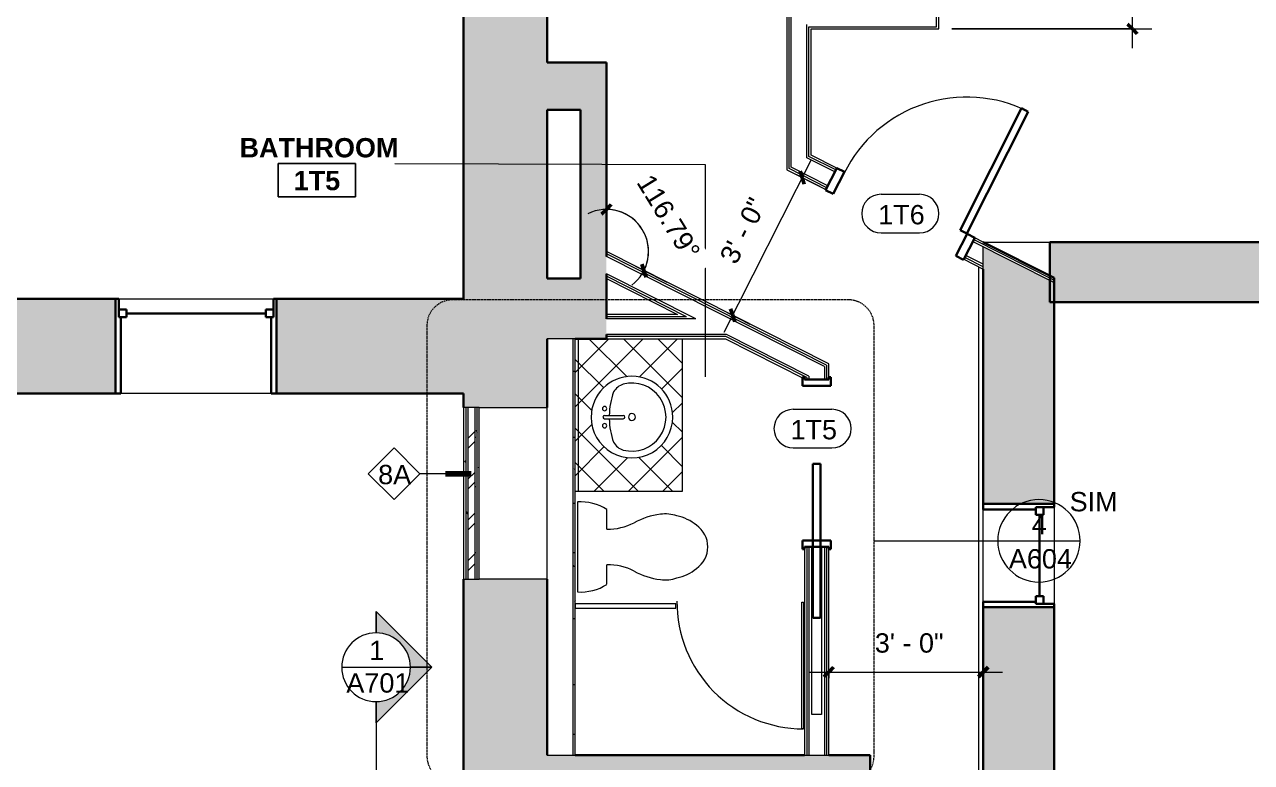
# Model space of a CAD drawing. Header units: inches. Extents: x -1287 to 1590, y -3558 to 989.
# Drawn here: x 1109 to 1394.8, y 481.1 to 652.9 of the extents above; entities that cross this region are included whole.
import ezdxf

# ---------------------------------------------------------------- set-up
doc = ezdxf.new("R2010")
doc.units = ezdxf.units.IN
doc.header["$MEASUREMENT"] = 0
doc.linetypes.add('Dash Dot 3_16_', pattern=[0.3125, 0.1875, -0.0625, 0, -0.0625])
for name, color, linetype, lineweight in [('A-ANNO-DIMS', 211, 'Continuous', 9), ('A-ANNO-DIMS-48', 211, 'Continuous', 9), ('A-ANNO-SYMB', 150, 'Continuous', 9), ('A-AREA-IDEN', 2, 'Continuous', 9), ('A-DOOR', 31, 'Continuous', 18), ('A-DOOR-FRAM', 31, 'Continuous', 30), ('A-DOOR-IDEN', 31, 'Continuous', 9), ('A-FLOR', 192, 'Continuous', 18), ('A-GLAZ', 151, 'Continuous', 18), ('A-GLAZ-CURT', 52, 'Continuous', 9), ('A-WALL', 113, 'Continuous', 18), ('A-WALL-IDEN', 211, 'Continuous', 9), ('A-WALL-PATT', 111, 'Continuous', 18), ('G-ANNO-SYMB', 111, 'Continuous', 9), ('I-WALL', 2, 'Continuous', 18), ('P-SANR-FIXT', 6, 'Continuous', 9), ('Q-CASE', 31, 'Continuous', 9)]:
    doc.layers.add(name, color=color, linetype=linetype, lineweight=lineweight)
doc.styles.add('Swis721 Lt BT', font='swissl.ttf', dxfattribs={"height": 4.5})
doc.styles.add('Swis721 Lt BT_B', font='', dxfattribs={"height": 4.5})
doc.styles.get('Swis721 Lt BT_B').set_extended_font_data('Swis721 Lt BT', bold=True)
doc.dimstyles.new('OTJ_-_3_32__Linear__1_2__Tolerance', dxfattribs={"dimscale": 12, "dimtxt": 4.748918, "dimasz": 0.1875, "dimexe": 0.375, "dimexo": 0.25, "dimgap": 0.25, "dimtad": 1, "dimdec": 1, "dimrnd": 0.5, "dimzin": 3, "dimdsep": 46, "dimlunit": 4, "dimtxsty": 'Swis721 Lt BT', "dimblk1": 'OBLIQUE', "dimblk2": 'OBLIQUE', "dimsah": 1, "dimcen": 0.09, "dimdle": 0.375, "dimazin": 0, "dimtfac": 1, "dimtdec": 4, "dimtix": 1, "dimtmove": 0, "dimatfit": 3, "dimfxl": 1, "dimtvp": 1, "dimfrac": 2, "dimtolj": 1, "dimtzin": 0, "dimarcsym": 2})
doc.dimstyles.new('OTJ_-_Angular_-_3_32_', dxfattribs={"dimscale": 12, "dimtxt": 4.748918, "dimasz": 0.1875, "dimexe": 0.375, "dimexo": 0.25, "dimgap": 0.25, "dimtad": 1, "dimdec": 1, "dimrnd": 0.5, "dimzin": 3, "dimdsep": 46, "dimlunit": 4, "dimtxsty": 'Swis721 Lt BT', "dimblk1": 'OBLIQUE', "dimblk2": 'OBLIQUE', "dimsah": 1, "dimcen": 0.09, "dimdle": 0.375, "dimazin": 0, "dimtfac": 1, "dimtdec": 4, "dimtix": 1, "dimtmove": 0, "dimatfit": 3, "dimfxl": 1, "dimtvp": 1, "dimtfill": 1, "dimfrac": 2, "dimtolj": 1, "dimtzin": 0, "dimarcsym": 2})
pattern_1 = [(0, (0, 0), (15.36, 3.84), [0.634, -10.886, 0.634, -10.886, -61.44]), (0, (0, 0), (15.36, 3.84), [-23.04, 0.634, -22.406, 0.634, -10.886, -26.88]), (0, (0, 0), (15.36, 3.84), [-57.6, 0.634, -7.046, 0.634, -18.566]), (120, (5.76, 1.92), (-11.005538, 11.38215), [0.634, -10.886, 0.634, -10.886, -61.44]), (120, (5.76, 1.92), (-11.005538, 11.38215), [-23.04, 0.634, -22.406, 0.634, -10.886, -26.88]), (120, (5.76, 1.92), (-11.005538, 11.38215), [-57.6, 0.634, -7.046, 0.634, -18.566]), (240, (7.68, 9.6), (-4.354462, -15.22215), [0.634, -10.886, 0.634, -10.886, -61.44]), (240, (7.68, 9.6), (-4.354462, -15.22215), [-23.04, 0.634, -22.406, 0.634, -10.886, -26.88]), (240, (7.68, 9.6), (-4.354462, -15.22215), [-57.6, 0.634, -7.046, 0.634, -18.566])]

# ---------------------------------------------------------------- blocks, each defined once
blk = doc.blocks.new('Double Hung - 24_ x 48_-4891590-1st Floor Construction')
at = {"layer": 'A-GLAZ', "color": 8, "lineweight": 30}
for p, q in [((-12, 8.25), (-11.25, 8.25)), ((-11.25, 4), (-11.25, 8.25)), ((-11.25, 5.75), (-11.25, 4)), ((-11.25, 5.75), (-9.5, 5.75)), ((-9.5, 5.75), (-9.5, 4)), ((9.5, 5.75), (9.5, 4)), ((11.25, 5.75), (9.5, 5.75)), ((11.25, 4), (11.25, 8.25)), ((12, 8.25), (11.25, 8.25)), ((11.25, 5.75), (11.25, 4)), ((-11.25, 4), (-9.5, 4)), ((-11.25, 4), (-10.75, 4)), ((-10.75, -8.25), (-10.75, 4)), ((-9.5, 4.875), (9.5, 4.875)), ((11.25, 4), (9.5, 4)), ((10.75, 4), (11.25, 4)), ((10.75, 4), (10.75, -8.25)), ((-10.75, -8.25), (-12, -8.25)), ((10.75, -8.25), (12, -8.25))]:
    blk.add_line(p, q, dxfattribs=at)
blk = doc.blocks.new('Double Hung - side window 4_ X 6_ 3_ H-6086068-1st Floor Construction')
at = {"layer": 'A-GLAZ', "color": 8, "lineweight": 30}
for p, q in [((-18.75, 11), (-18, 11)), ((-18, 6.75), (-18, 11)), ((18, 6.75), (18, 11)), ((18.75, 11), (18, 11)), ((-18, 8.5), (-18, 6.75)), ((-18, 8.5), (-16.25, 8.5)), ((-18, 6.75), (-16.25, 6.75)), ((-18, 6.75), (-17.5, 6.75)), ((-17.5, -11), (-17.5, 6.75)), ((-16.25, 8.5), (-16.25, 6.75)), ((-16.25, 7.625), (16.25, 7.625)), ((16.25, 8.5), (16.25, 6.75)), ((18, 8.5), (16.25, 8.5)), ((18, 6.75), (16.25, 6.75)), ((17.5, 6.75), (18, 6.75)), ((17.5, 6.75), (17.5, -11)), ((18, 8.5), (18, 6.75)), ((-17.5, -11), (-18.75, -11)), ((17.5, -11), (18.75, -11))]:
    blk.add_line(p, q, dxfattribs=at)
blk = doc.blocks.new('Vanity Counter Top w Round Sink Hole - 24_ Depth-7836340-1st Floor Construction')
at = {"layer": 'Q-CASE'}
h = blk.add_hatch(dxfattribs=at)
h.set_pattern_fill('FP_29', color=256, style=0, pattern_type=2)
h.set_pattern_definition([(315, (-596.486, 1237.237), (4.006467, 4.006467), []), (45, (-596.486, 1237.237), (-4.006467, 4.006467), [])])
h.paths.add_polyline_path([(-52.26, -4.68), (-52.26, -25), (-16.76, -25), (-16.76, 0), (-52.26, 0)], flags=0)
h.paths.add_polyline_path([(-44.51, -13.23), (-44.27, -11.12), (-43.57, -9.11), (-42.44, -7.31), (-40.94, -5.81), (-39.13, -4.68), (-37.13, -3.97), (-35.01, -3.73), (-32.9, -3.97), (-30.89, -4.68), (-29.09, -5.81), (-27.58, -7.31), (-26.45, -9.11), (-25.75, -11.12), (-25.51, -13.23), (-25.75, -15.35), (-26.45, -17.36), (-27.58, -19.16), (-29.09, -20.66), (-30.89, -21.79), (-32.9, -22.5), (-35.01, -22.73), (-37.13, -22.5), (-39.13, -21.79), (-40.94, -20.66), (-42.44, -19.16), (-43.57, -17.36), (-44.27, -15.35)], flags=0)
for p, q in [((-52.26, 0), (-52.26, -25)), ((-52.26, -0.75), (-16.76, -0.75)), ((-52.26, -25), (-16.76, -25))]:
    blk.add_line(p, q, dxfattribs=at)
blk = doc.blocks.new('ADA SINK - 19_ x 19_-7618990-1st Floor Construction')
at = {"layer": 'P-SANR-FIXT'}
for p, q in [((3.43, 9.73), (3.43, 5.36)), ((4.18, 9.73), (4.18, 5.36))]:
    blk.add_line(p, q, dxfattribs=at)
for centre, radius, start, end in [((3.81, 3.35), 9.5, 90, 270), ((3.81, 3.35), 9.5, 270, 90), ((3.81, -9.17), 17.81, 91.2067, 109.2086), ((1.81, 9.73), 0.5, 360, 180), ((1.81, 9.73), 0.5, 180, 360), ((3.81, 9.73), 0.375, 360, 180), ((3.81, -9.17), 17.81, 70.7914, 88.7933), ((5.81, 9.73), 0.5, 0, 180), ((5.81, 9.73), 0.5, 180, 360), ((0.05, 4.11), 4.12, 120.7927, 162.1904), ((7.56, 4.11), 4.12, 17.8096, 59.2073), ((3.81, 3.35), 7.93, 165.3071, 14.6929), ((3.81, 3.35), 0.812, 360, 180), ((3.81, 3.35), 0.813, 180, 360), ((3.81, 5.36), 0.375, 180, 360)]:
    blk.add_arc(centre, radius, start, end, dxfattribs=at)
blk = doc.blocks.new('P-Toilet-Floor-3D - Floor Mount-7330913-1st Floor Construction')
at = {"layer": 'P-SANR-FIXT'}
for p, q in [((10.46, -1.47), (-10.46, -1.47)), ((-8.7, -8.31), (-4.13, -8.31)), ((4.13, -8.31), (8.7, -8.31))]:
    blk.add_line(p, q, dxfattribs=at)
for centre, radius, start, end in [((0.69, -2.25), 11.19, 176.0012, 212.8527), ((-0.69, -2.25), 11.19, 327.1473, 3.9988), ((-17.85, -8.46), 13.72, 332.9997, 0.6089), ((17.85, -8.46), 13.72, 179.3911, 207.0003), ((9.41, -22.94), 17.16, 151.2397, 172.7867), ((-9.41, -22.94), 17.16, 7.2133, 28.7603), ((0.88, -21.86), 8.56, 172.7867, 198.8936), ((-0.88, -21.86), 8.56, 341.1064, 7.2133), ((2.68, -22.72), 10.08, 190.9157, 219.9319), ((-2.68, -22.72), 10.08, 320.0681, 349.0843), ((0.18, -25.42), 6.45, 215.8378, 268.4031), ((-0.18, -25.42), 6.45, 271.5969, 324.1622)]:
    blk.add_arc(centre, radius, start, end, dxfattribs=at)
blk = doc.blocks.new('Single Flush Pocket - D5 3_ X 8_-8447321-1st Floor Construction')
at = {"layer": 'A-DOOR', "lineweight": 30}
for p, q in [((0.1875, 0.875), (36, 0.875)), ((0.1875, -0.875), (0.1875, 0.875)), ((36, 0.875), (36, -0.875)), ((36, -0.875), (0.1875, -0.875))]:
    blk.add_line(p, q, dxfattribs=at)
at = {"layer": 'A-DOOR', "lineweight": 9}
blk.add_arc((36, -0.875), 35.8125, 179.5, 180, dxfattribs=at)
at = {"layer": 'A-DOOR-FRAM'}
for p, q in [((-20, 3.3125), (-20, 2.8125)), ((-20, 3.3125), (-18, 3.3125)), ((-18, 3.3125), (-18, -3.3125)), ((18.000004, 3.3125), (18.000004, -3.3125)), ((18.000004, 3.3125), (20.000004, 3.3125)), ((20.000004, 3.3125), (20.000004, 2.8125)), ((-20, 2.8125), (-19.5, 2.8125)), ((-19.5, 2.8125), (-19.5, -2.8125)), ((19.500004, 2.8125), (19.500004, -2.8125)), ((19.500004, 2.8125), (20.000004, 2.8125)), ((-20, -3.3125), (-20, -2.8125)), ((-20, -2.8125), (-19.5, -2.8125)), ((19.500004, -2.8125), (20.000004, -2.8125)), ((20.000004, -3.3125), (20.000004, -2.8125)), ((-20, -3.3125), (-18, -3.3125)), ((18.000004, -3.3125), (20.000004, -3.3125))]:
    blk.add_line(p, q, dxfattribs=at)
blk = doc.blocks.new('Single Flush - D2 2_8_ X 8_-7836343-1st Floor Construction')
at = {"layer": 'A-DOOR', "lineweight": 30}
for p, q in [((14.15625, 34.625), (14.15625, 2.8125)), ((15.90625, 34.625), (14.15625, 34.625)), ((15.90625, 2.8125), (15.90625, 34.625)), ((14.15625, 2.8125), (15.90625, 2.8125))]:
    blk.add_line(p, q, dxfattribs=at)
at = {"layer": 'A-DOOR', "lineweight": 9}
blk.add_arc((15.90625, 2.8125), 31.8125, 90, 180.5, dxfattribs=at)
at = {"layer": 'A-DOOR-FRAM'}
for p, q in [((-18, -2.9375), (-18, 2.8125)), ((-18, 2.8125), (-16, 2.8125)), ((-16, -2.9375), (-16, 2.8125)), ((16.000004, -2.9375), (16.000004, 2.8125)), ((16.000004, 2.8125), (18.000004, 2.8125)), ((18.000004, -2.9375), (18.000004, 2.8125)), ((-18, -2.9375), (-16, -2.9375)), ((16.000004, -2.9375), (18.000004, -2.9375))]:
    blk.add_line(p, q, dxfattribs=at)
blk = doc.blocks.new('System Panel - Glazed-8446991-1st Floor Construction')
at = {"layer": 'A-GLAZ-CURT', "lineweight": 18}
for p, q in [((11.73, -0.75), (-11.73, -0.75)), ((-11.73, -0.75), (-11.73, -1.75)), ((-11.73, -1.75), (11.73, -1.75)), ((11.73, -1.75), (11.73, -0.75))]:
    blk.add_line(p, q, dxfattribs=at)
blk = doc.blocks.new('CW-Single Glass Door - Type 1-8444407-1st Floor Construction')
at = {"layer": 'A-DOOR'}
for p, q in [((-14.75, 29.875), (-14.375, 29.875)), ((-14.75, 0.375), (-14.75, 29.875)), ((-14.375, 29.875), (-14.375, 0.375)), ((-14.375, 0.375), (-14.75, 0.375))]:
    blk.add_line(p, q, dxfattribs=at)
at = {"layer": 'A-DOOR', "lineweight": 9}
blk.add_arc((-14.75, 0.375), 29.5, 359.5, 90, dxfattribs=at)
blk = doc.blocks.new('Section - Section Head - Filled-1367765-1st Floor Construction')
at = {"layer": 'G-ANNO-SYMB'}
h = blk.add_hatch(color=256, dxfattribs=at)
edge = h.paths.add_edge_path(flags=0)
edge.add_line((-0.5202, 0), (-0.25, 0.2702))
edge.add_line((-0.25, 0.2702), (-0.25, 0.1667))
edge.add_arc((-0.25, 0), 0.1667, 90, 180)
edge.add_line((-0.4167, 0), (-0.5202, 0))
h = blk.add_hatch(color=256, dxfattribs=at)
edge = h.paths.add_edge_path(flags=0)
edge.add_line((0.0202, 0), (-0.0833, 0))
edge.add_arc((-0.25, 0), 0.1667, 0, 90)
edge.add_line((-0.25, 0.1667), (-0.25, 0.2702))
edge.add_line((-0.25, 0.2702), (0.0202, 0))
for p, q in [((-0.25, 0.2702), (-0.5202, 0)), ((-0.25, 0.2702), (-0.5202, 0)), ((-0.25, 0.2702), (0.0202, 0)), ((-0.25, 0.1667), (-0.25, 0.2702)), ((0.0202, 0), (-0.25, 0.2702)), ((-0.25, 0.2702), (-0.25, 0.1667)), ((-0.5202, 0), (-0.4167, 0)), ((-0.0833, 0), (0.0202, 0)), ((-0.5202, 0), (-0.4167, 0)), ((-0.4167, 0), (-0.5202, 0)), ((0.0202, 0), (-0.0833, 0)), ((-0.0833, 0), (0.0202, 0))]:
    blk.add_line(p, q, dxfattribs=at)
for start, end in [(0, 180), (360, 180), (90, 180), (0, 90), (180, 360)]:
    blk.add_arc((-0.25, 0), 0.1667, start, end, dxfattribs=at)
blk = doc.blocks.new('Room Tag - Room Name and Number-3379422-1st Floor Construction')
at = {"layer": 'A-AREA-IDEN'}
for p, q in [((-0.1881, -0.1636), (-0.1881, -0.0018)), ((-0.1881, -0.0018), (0.1869, -0.0018)), ((0.1869, -0.0018), (-0.1881, -0.0018)), ((-0.1881, -0.0018), (-0.1881, -0.1636)), ((0.1869, -0.0018), (0.1869, -0.1636)), ((0.1869, -0.1636), (0.1869, -0.0018)), ((0.1869, -0.1636), (-0.1881, -0.1636)), ((-0.1881, -0.1636), (0.1869, -0.1636))]:
    blk.add_line(p, q, dxfattribs=at)
blk = doc.blocks.new('Floor Plan - Callout Head-3511279-1st Floor Construction')
at = {"layer": 'A-ANNO-SYMB'}
blk.add_line((-0.2, 0), (0.2, 0), dxfattribs=at)
for start, end in [(360, 180), (180, 360)]:
    blk.add_arc((0, 0), 0.2, start, end, dxfattribs=at)
blk = doc.blocks.new('Door Tag - Door Tag-41184-1st Floor Construction')
at = {"layer": 'A-DOOR-IDEN'}
for p, q in [((-0.09375, 0.09375), (0.09375, 0.09375)), ((-0.09375, -0.09375), (0.09375, -0.09375))]:
    blk.add_line(p, q, dxfattribs=at)
for centre, start, end in [((-0.09375, 0), 90, 270), ((0.09375, 0), 270, 90)]:
    blk.add_arc(centre, 0.09375, start, end, dxfattribs=at)
blk = doc.blocks.new('DIMBLOCK73-1st Floor Construction')
at = {"layer": 'A-ANNO-DIMS-48'}
for p, q in [((1367.04, 647.39), (1367.04, 703.01)), ((1368.45, 698.51), (1362.54, 698.51)), ((1367.04, 698.51), (1368.45, 698.51)), ((1324.94, 651.89), (1371.54, 651.89)), ((1367.04, 651.89), (1324.94, 651.89))]:
    blk.add_line(p, q, dxfattribs=at)
at = {"layer": 'A-ANNO-DIMS-48', "lineweight": 50}
for p, q in [((1367.04, 698.51), (1365.92, 699.64)), ((1367.04, 698.51), (1368.17, 697.39)), ((1367.04, 651.89), (1365.92, 653.01)), ((1367.04, 651.89), (1368.17, 650.76))]:
    blk.add_line(p, q, dxfattribs=at)
at = {"layer": 'A-ANNO-DIMS-48', "color": 0, "insert": (1358.03, 661.22), "char_height": 4.5, "width": 33.559, "attachment_point": 1, "rotation": 90, "line_spacing_factor": 1.005062, "style": 'Swis721 Lt BT'}
blk.add_mtext('3\' - 10 1/2"', dxfattribs=at)
blk = doc.blocks.new('_Oblique')
at = {"color": 0, "linetype": 'ByBlock', "lineweight": -2}
blk.add_line((-0.5, -0.5), (0.5, 0.5), dxfattribs=at)
blk = doc.blocks.new('DIMBLOCK74-1st Floor Construction')
at = {"layer": 'A-ANNO-DIMS-48'}
for p, q in [((1296.31, 500.72), (1296.31, 506.63)), ((1332.31, 500.72), (1332.31, 506.63)), ((1291.81, 502.13), (1336.81, 502.13)), ((1296.31, 502.13), (1296.31, 500.72)), ((1332.31, 502.13), (1332.31, 500.72))]:
    blk.add_line(p, q, dxfattribs=at)
at = {"layer": 'A-ANNO-DIMS-48', "lineweight": 50}
for p, q in [((1296.31, 502.13), (1297.44, 503.25)), ((1332.31, 502.13), (1333.44, 503.25)), ((1296.31, 502.13), (1295.19, 501)), ((1332.31, 502.13), (1331.19, 501))]:
    blk.add_line(p, q, dxfattribs=at)
at = {"layer": 'A-ANNO-DIMS-48', "color": 0, "insert": (1307.04, 511.14), "char_height": 4.5, "width": 17.4579, "attachment_point": 1, "line_spacing_factor": 1.005062, "style": 'Swis721 Lt BT'}
blk.add_mtext('3\' - 0"', dxfattribs=at)
blk = doc.blocks.new('DIMBLOCK75-1st Floor Construction')
at = {"layer": 'A-ANNO-DIMS-48'}
for p, q in [((1292.15, 621.26), (1271.9, 581.16)), ((1288.86, 617.88), (1294.14, 615.22)), ((1290.12, 617.25), (1288.86, 617.88)), ((1272.67, 585.81), (1277.95, 583.15)), ((1273.93, 585.18), (1272.67, 585.81))]:
    blk.add_line(p, q, dxfattribs=at)
at = {"layer": 'A-ANNO-DIMS-48', "lineweight": 50}
for p, q in [((1290.12, 617.25), (1289.62, 618.76)), ((1290.12, 617.25), (1290.62, 615.73)), ((1273.93, 585.18), (1273.43, 586.69)), ((1273.93, 585.18), (1274.43, 583.67))]:
    blk.add_line(p, q, dxfattribs=at)
at = {"layer": 'A-ANNO-DIMS-48', "color": 0, "insert": (1270.71, 598.78), "char_height": 4.5, "width": 17.4579, "attachment_point": 1, "rotation": 63.2114, "line_spacing_factor": 1.005062, "style": 'Swis721 Lt BT'}
blk.add_mtext('3\' - 0"', dxfattribs=at)
blk = doc.blocks.new('DIMBLOCK76-1st Floor Construction')
at = {"layer": 'A-ANNO-DIMS-48'}
for p, q in [((1244.52, 609.83), (1244.52, 615.83)), ((1244.52, 609.83), (1244.52, 605.33)), ((1253.27, 595.61), (1249.25, 597.63)), ((1253.27, 595.61), (1253.27, 595.61)), ((1253.27, 595.61), (1258.63, 592.9))]:
    blk.add_line(p, q, dxfattribs=at)
at = {"layer": 'A-ANNO-DIMS-48', "lineweight": 50}
for p, q in [((1244.52, 609.83), (1243.39, 608.71)), ((1244.52, 609.83), (1245.64, 610.96)), ((1253.27, 595.61), (1252.77, 597.12)), ((1253.27, 595.61), (1253.77, 594.1))]:
    blk.add_line(p, q, dxfattribs=at)
at = {"layer": 'A-ANNO-DIMS-48'}
for start, end in [(306.9195, 116.2918), (333.2114, 90)]:
    blk.add_arc((1244.52, 600.03), 9.81, start, end, dxfattribs=at)
at = {"layer": 'A-ANNO-DIMS-48', "color": 0, "insert": (1255.23, 618.52), "char_height": 4.5, "width": 24.3325, "attachment_point": 1, "rotation": 301.6057, "line_spacing_factor": 1.005062, "style": 'Swis721 Lt BT', "bg_fill": 3, "box_fill_scale": 1.25, "bg_fill_color": 256, "bg_fill_true_color": 13158600, "bg_fill_transparency": 0}
blk.add_mtext('116.79°', dxfattribs=at)
blk = doc.blocks.new('Wall Tag - 1_4_-62626-1st Floor Construction')
at = {"layer": 'A-WALL-IDEN'}
for p, q in [((-0.125, 0), (0, 0.125)), ((0, 0.125), (0.125, 0)), ((-0.125, 0), (0, -0.125)), ((0, -0.125), (0.125, 0))]:
    blk.add_line(p, q, dxfattribs=at)

msp = doc.modelspace()

# ---------------------------------------------------------------- hatches: boundary and pattern name
at = {"layer": 'A-WALL-PATT', "lineweight": 9}
h = msp.add_hatch(color=7, dxfattribs=at)
h.paths.add_polyline_path([(1229.25, 300.1), (1229.25, 325.41), (1230.74, 325.41), (1230.74, 523.73), (1211.24, 523.73), (1211.24, 356.74), (1211.6, 356.91), (1211.6, 347), (1211.24, 347), (1211.24, 300.1), (1228.55, 300.1)], flags=0)
h.paths.add_polyline_path([(1228.55, 563.73), (1230.74, 563.73), (1230.74, 704.14), (1211.24, 704.14), (1211.24, 563.73)], flags=0)
h.paths.add_polyline_path([(1211.24, 728.14), (1230.74, 728.14), (1230.74, 800.94), (1211.24, 800.94)], flags=0)
h.paths.add_polyline_path([(1230.74, 836.94), (1230.74, 851.94), (1211.24, 851.94), (1211.24, 836.94)], flags=0)
for points in [[(1244.52, 633.04), (1244.52, 644.04), (1230.74, 644.04), (1230.74, 633.04), (1238.52, 633.04)], [(1244.52, 593.73), (1244.52, 633.04), (1238.52, 633.04), (1238.52, 593.73)], [(1237.24, 579.73), (1244.52, 579.73), (1244.52, 593.73), (1230.74, 593.73), (1230.74, 579.73), (1236.74, 579.73)], [(1305.99, 476.77), (1305.99, 482.77), (1230.74, 482.77), (1230.74, 476.77), (1255.33, 476.77)]]:
    msp.add_hatch(color=7, dxfattribs=at).paths.add_polyline_path(points, flags=0)
h = msp.add_hatch(color=7, dxfattribs=at)
h.paths.add_polyline_path([(1348.81, 300.1), (1348.81, 326.41), (1332.31, 326.41), (1332.31, 300.1)], flags=0)
h.paths.add_polyline_path([(1348.81, 350.41), (1348.81, 367.75), (1332.31, 367.75), (1332.31, 350.41)], flags=0)
h.paths.add_polyline_path([(1348.81, 391.75), (1348.81, 434.75), (1332.31, 434.75), (1332.31, 391.75)], flags=0)
h.paths.add_polyline_path([(1348.81, 468.75), (1348.81, 517.25), (1332.31, 517.25), (1332.31, 468.75)], flags=0)
h.paths.add_polyline_path([(1348.81, 541.25), (1348.81, 592.79), (1332.31, 601.12), (1332.31, 541.25)], flags=0)
h = msp.add_hatch(color=7, dxfattribs=at)
h.paths.add_polyline_path([(1415.99, 588.25), (1417.87, 588.25), (1417.87, 602.25), (1347.81, 602.25), (1347.81, 588.25)], flags=0)
h.paths.add_polyline_path([(1441.87, 588.25), (1481.87, 588.25), (1481.87, 602.25), (1441.87, 602.25)], flags=0)
h = msp.add_hatch(color=7, dxfattribs=at)
h.paths.add_polyline_path([(1211.24, 567.01), (1211.24, 589.01), (1167.7, 589.01), (1167.7, 567.01), (1201.78, 567.01)], flags=0)
h.paths.add_polyline_path([(874.54, 567.01), (940.09, 567.01), (940.09, 589.01), (874.54, 589.01), (874.54, 571.05)], flags=0)
h.paths.add_polyline_path([(837.04, 567.01), (837.04, 589.01), (783.49, 589.01), (783.49, 567.01), (826.91, 567.01)], flags=0)
h.paths.add_polyline_path([(977.59, 567.01), (1031.14, 567.01), (1031.14, 589.01), (977.59, 589.01), (977.59, 571.05)], flags=0)
h.paths.add_polyline_path([(745.99, 567.01), (745.99, 589.01), (682.43, 589.01), (682.43, 567.01), (720.31, 567.01)], flags=0)
h.paths.add_polyline_path([(1130.2, 567.01), (1130.2, 589.01), (1068.64, 589.01), (1068.64, 567.01), (1121.45, 567.01)], flags=0)
h.paths.add_polyline_path([(639.48, 567.01), (644.93, 567.01), (644.93, 589.01), (576.53, 589.01), (576.53, 567.01), (636.4, 567.01)], flags=0)
h.paths.add_polyline_path([(539.03, 567.01), (539.03, 589.01), (480.78, 589.01), (480.78, 567.01), (505.6, 567.01)], flags=0)
h = msp.add_hatch(dxfattribs=at)
h.set_pattern_fill('FP_3', color=256, style=0, pattern_type=2)
h.set_pattern_definition(pattern_1)
h.paths.add_polyline_path([(1236.74, 482.77), (1237.24, 482.77), (1237.24, 579.73), (1236.74, 579.73), (1236.74, 497.25)], flags=0)
h = msp.add_hatch(dxfattribs=at)
h.set_pattern_fill('FP_3', color=256, style=0, pattern_type=2)
h.set_pattern_definition(pattern_1)
h.paths.add_polyline_path([(1211.24, 523.73), (1211.74, 523.73), (1211.74, 563.73), (1211.24, 563.73), (1211.24, 534.15)], flags=0)
h = msp.add_hatch(dxfattribs=at)
h.set_pattern_fill('FP_3', color=256, style=0, pattern_type=2)
h.set_pattern_definition(pattern_1)
h.paths.add_polyline_path([(1212.24, 523.73), (1212.24, 563.73), (1211.74, 563.73), (1211.74, 523.73)], flags=0)
h = msp.add_hatch(dxfattribs=at)
h.set_pattern_fill('FP_28', color=256, style=0, pattern_type=2)
h.set_pattern_definition([(45, (0, 0), (-4.751758, 4.751758), []), (45, (0, 7.2), (-4.751758, 4.751758), [])])
h.paths.add_polyline_path([(1212.24, 523.73), (1213.86, 523.73), (1213.86, 563.73), (1212.24, 563.73), (1212.24, 534.15)], flags=0)
h = msp.add_hatch(dxfattribs=at)
h.set_pattern_fill('FP_3', color=256, style=0, pattern_type=2)
h.set_pattern_definition(pattern_1)
h.paths.add_polyline_path([(1214.36, 523.73), (1214.36, 563.73), (1213.86, 563.73), (1213.86, 523.73)], flags=0)
h = msp.add_hatch(dxfattribs=at)
h.set_pattern_fill('FP_3', color=256, style=0, pattern_type=2)
h.set_pattern_definition(pattern_1)
h.paths.add_polyline_path([(1214.36, 523.73), (1214.86, 523.73), (1214.86, 563.73), (1214.36, 563.73), (1214.36, 534.15)], flags=0)

# ---------------------------------------------------------------- linework, layer by layer
at = {"layer": 'A-ANNO-SYMB', "linetype": 'Dash Dot 3_16_'}
for p, q in [((1300.87, 588.79), (1208.71, 588.79)), ((1202.71, 582.79), (1202.71, 482.55)), ((1306.87, 482.55), (1306.87, 582.79))]:
    msp.add_line(p, q, dxfattribs=at)
at = {"layer": 'A-ANNO-SYMB'}
msp.add_line((1306.87, 532.67), (1335.67, 532.67), dxfattribs=at)
at = {"layer": 'A-ANNO-SYMB', "linetype": 'Dash Dot 3_16_'}
for centre, start, end in [((1208.71, 582.79), 90, 180), ((1300.87, 582.79), 0, 90), ((1208.71, 482.55), 180, 270), ((1300.87, 482.55), 270, 0)]:
    msp.add_arc(centre, 6, start, end, dxfattribs=at)
at = {"layer": 'A-AREA-IDEN'}
for p, q in [((1267.59, 620.24), (1195.2, 620.42)), ((1267.59, 570.86), (1267.59, 620.24))]:
    msp.add_line(p, q, dxfattribs=at)
at = {"layer": 'A-FLOR'}
for p, q in [((1332.31, 602.25), (1347.81, 602.25)), ((1331.27, 418.52), (1331.27, 596.47))]:
    msp.add_line(p, q, dxfattribs=at)
at = {"layer": 'A-WALL', "color": 8, "lineweight": 30}
for p, q in [((1211.24, 704.14), (1211.24, 589.01)), ((1230.74, 644.04), (1230.74, 698.51)), ((1244.52, 644.04), (1230.74, 644.04)), ((1244.52, 598.91), (1244.52, 644.04)), ((1230.74, 593.73), (1230.74, 633.04)), ((1230.74, 633.04), (1238.52, 633.04)), ((1238.52, 633.04), (1238.52, 593.73)), ((1348.81, 593.91), (1332.31, 602.25)), ((1417.87, 602.25), (1347.81, 602.25)), ((1347.81, 602.25), (1347.81, 588.25)), ((1244.52, 584.35), (1244.52, 594.85)), ((1332.31, 595.94), (1332.31, 541.25)), ((1238.52, 593.73), (1230.74, 593.73)), ((1348.81, 541.25), (1348.81, 593.91)), ((1130.2, 589.01), (1068.64, 589.01)), ((1130.2, 567.01), (1130.2, 589.01)), ((1211.24, 589.01), (1167.7, 589.01)), ((1167.7, 589.01), (1167.7, 567.01)), ((1347.81, 588.25), (1417.87, 588.25)), ((1244.52, 579.73), (1244.52, 580.73)), ((1230.74, 563.73), (1230.74, 579.73)), ((1237.24, 579.73), (1244.52, 579.73)), ((1095.74, 567.01), (1130.2, 567.01)), ((1167.7, 567.01), (1211.24, 567.01)), ((1211.24, 567.01), (1211.24, 563.73)), ((1332.31, 541.25), (1348.81, 541.25)), ((1211.24, 523.73), (1211.24, 356.74)), ((1230.74, 482.77), (1230.74, 523.73)), ((1348.81, 517.25), (1332.31, 517.25)), ((1332.31, 517.25), (1332.31, 468.75)), ((1348.81, 468.75), (1348.81, 517.25)), ((1290.69, 482.77), (1237.24, 482.77)), ((1305.99, 482.77), (1296.31, 482.77)), ((1305.99, 476.77), (1305.99, 482.77))]:
    msp.add_line(p, q, dxfattribs=at)
at = {"layer": 'A-WALL'}
for p, q in [((1287.06, 619.35), (1287.06, 699.01)), ((1287.56, 619.66), (1287.56, 699.51)), ((1321.44, 652.39), (1321.44, 658.51)), ((1291.19, 621.89), (1291.19, 652.89)), ((1291.69, 622.2), (1291.69, 652.39)), ((1291.69, 652.39), (1321.44, 652.39)), ((1297.73, 618.59), (1291.19, 621.89)), ((1297.95, 619.03), (1291.69, 622.2)), ((1295.87, 614.9), (1287.06, 619.35)), ((1296.09, 615.35), (1287.56, 619.66)), ((1329.86, 602.36), (1348.81, 592.79)), ((1330.09, 602.81), (1348.81, 593.35)), ((1332.31, 595.94), (1332.31, 601.12)), ((1295.81, 573.57), (1244.52, 599.47)), ((1295.31, 573.26), (1244.52, 598.91)), ((1332.31, 596.5), (1328, 598.68)), ((1332.31, 597.06), (1328.23, 599.12)), ((1265.31, 584.35), (1244.52, 594.85)), ((1263.21, 584.85), (1244.52, 594.29)), ((1263.21, 584.85), (1244.52, 584.85)), ((1265.31, 584.35), (1244.52, 584.35)), ((1272.48, 580.73), (1244.52, 580.73)), ((1272.37, 580.23), (1244.52, 580.23)), ((1291.19, 570.72), (1272.37, 580.23)), ((1291.69, 571.03), (1272.48, 580.73)), ((1237.24, 579.73), (1230.74, 579.73)), ((1236.74, 482.77), (1236.74, 579.73)), ((1295.31, 573.26), (1295.31, 570.27)), ((1295.81, 573.57), (1295.81, 570.27)), ((1291.19, 570.72), (1291.19, 570.27)), ((1291.69, 571.03), (1291.69, 570.27)), ((1211.24, 563.73), (1211.24, 523.73)), ((1214.86, 563.73), (1211.24, 563.73)), ((1211.74, 563.73), (1211.74, 523.73)), ((1212.24, 563.73), (1212.24, 523.73)), ((1213.86, 563.73), (1213.86, 523.73)), ((1214.36, 563.73), (1214.36, 523.73)), ((1214.86, 523.73), (1214.86, 563.73)), ((1230.74, 523.73), (1230.74, 563.73)), ((1291.19, 531.27), (1291.19, 482.77)), ((1291.69, 531.27), (1291.69, 482.77)), ((1295.31, 531.27), (1295.31, 482.77)), ((1295.81, 531.27), (1295.81, 482.77)), ((1211.24, 523.73), (1214.86, 523.73)), ((1230.74, 482.77), (1237.24, 482.77)), ((1290.69, 482.77), (1296.31, 482.77))]:
    msp.add_line(p, q, dxfattribs=at)
at = {"layer": 'A-WALL', "lineweight": 9}
for p, q in [((1130.2, 589.01), (1167.7, 589.01)), ((1167.7, 567.01), (1130.2, 567.01)), ((1214.86, 563.73), (1230.74, 563.73)), ((1332.31, 517.25), (1332.31, 541.25)), ((1348.81, 541.25), (1348.81, 517.25)), ((1230.74, 523.73), (1214.86, 523.73))]:
    msp.add_line(p, q, dxfattribs=at)
at = {"layer": 'A-WALL-IDEN'}
msp.add_line((1213.05, 548.3), (1201.05, 548.3), dxfattribs=at)
at = {"layer": 'A-WALL-IDEN', "lineweight": 90}
msp.add_line((1213.05, 548.3), (1207.05, 548.3), dxfattribs=at)
at = {"layer": 'G-ANNO-SYMB'}
for p, q in [((1182.86, 503.23), (1198.86, 503.23)), ((1190.86, 491.23), (1190.86, 273.49))]:
    msp.add_line(p, q, dxfattribs=at)
at = {"layer": 'I-WALL'}
for p, q in [((1286.56, 698.51), (1286.56, 619.04)), ((1321.94, 651.89), (1321.94, 658.51)), ((1292.19, 622.5), (1292.19, 651.89)), ((1292.19, 651.89), (1321.94, 651.89)), ((1298.18, 619.48), (1292.19, 622.5)), ((1286.56, 619.04), (1295.64, 614.46)), ((1295.64, 614.46), (1298.18, 619.48)), ((1330.31, 603.25), (1327.78, 598.23)), ((1332.31, 602.25), (1330.31, 603.25)), ((1296.31, 573.88), (1244.52, 600.03)), ((1327.78, 598.23), (1332.31, 595.94)), ((1244.52, 593.73), (1261.11, 585.35)), ((1261.11, 585.35), (1244.52, 585.35)), ((1237.24, 482.77), (1237.24, 579.73)), ((1244.52, 579.73), (1272.25, 579.73)), ((1272.25, 579.73), (1290.69, 570.42)), ((1296.31, 570.27), (1296.31, 573.88)), ((1290.69, 570.42), (1290.69, 570.27)), ((1290.69, 570.27), (1292.37, 570.27)), ((1292.37, 570.27), (1292.37, 570.31)), ((1292.37, 570.31), (1294.62, 570.31)), ((1294.62, 570.31), (1294.62, 570.27)), ((1294.62, 570.27), (1296.31, 570.27)), ((1292.37, 531.27), (1290.69, 531.27)), ((1290.69, 531.27), (1290.69, 482.77)), ((1292.37, 492.27), (1292.37, 531.27)), ((1296.31, 531.27), (1294.62, 531.27)), ((1294.62, 531.27), (1294.62, 492.27)), ((1296.31, 482.77), (1296.31, 531.27)), ((1294.62, 492.27), (1292.37, 492.27))]:
    msp.add_line(p, q, dxfattribs=at)

# ---------------------------------------------------------------- block references
at = {"layer": 'A-ANNO-SYMB', "xscale": 47.99999999999997, "yscale": 47.99999999999997, "zscale": 47.99999999999997}
msp.add_blockref('Floor Plan - Callout Head-3511279-1st Floor Construction', (1345.27, 532.67), dxfattribs=at)
at = {"layer": 'A-AREA-IDEN', "xscale": 47.99999999999997, "yscale": 47.99999999999997, "zscale": 47.99999999999997}
msp.add_blockref('Room Tag - Room Name and Number-3379422-1st Floor Construction', (1177.13, 620.61), dxfattribs=at)
at = {"layer": 'A-DOOR'}
for name, p, rotation in [('Single Flush - D2 2_8_ X 8_-7836343-1st Floor Construction', (1312.98, 608.86), 333.2113501416579), ('Single Flush Pocket - D5 3_ X 8_-8447321-1st Floor Construction', (1293.5, 550.77), 269.9999999999999), ('CW-Single Glass Door - Type 1-8444407-1st Floor Construction', (1275.69, 518.77), 180)]:
    msp.add_blockref(name, p, dxfattribs=dict(at, rotation=rotation))
at = {"layer": 'A-DOOR-IDEN', "xscale": 47.99999999999997, "yscale": 47.99999999999997, "zscale": 47.99999999999997}
for p in [(1312.98, 608.86), (1292.55, 558.8)]:
    msp.add_blockref('Door Tag - Door Tag-41184-1st Floor Construction', p, dxfattribs=at)
at = {"layer": 'A-GLAZ'}
msp.add_blockref('Double Hung - side window 4_ X 6_ 3_ H-6086068-1st Floor Construction', (1148.95, 578.01), dxfattribs=at)
at = {"layer": 'A-GLAZ', "rotation": 269.9999999999999}
msp.add_blockref('Double Hung - 24_ x 48_-4891590-1st Floor Construction', (1340.56, 529.25), dxfattribs=at)
at = {"layer": 'A-GLAZ-CURT'}
msp.add_blockref('System Panel - Glazed-8446991-1st Floor Construction', (1248.96, 518.77), dxfattribs=at)
at = {"layer": 'A-WALL-IDEN', "xscale": 47.99999999999997, "yscale": 47.99999999999997, "zscale": 47.99999999999997}
msp.add_blockref('Wall Tag - 1_4_-62626-1st Floor Construction', (1195.05, 548.3), dxfattribs=at)
at = {"layer": 'G-ANNO-SYMB', "xscale": 47.99999999999997, "yscale": 47.99999999999997, "zscale": 47.99999999999997, "rotation": 269.9999999999996}
msp.add_blockref('Section - Section Head - Filled-1367765-1st Floor Construction', (1190.86, 491.23), dxfattribs=at)
at = {"layer": 'P-SANR-FIXT'}
for name, p, rotation in [('ADA SINK - 19_ x 19_-7618990-1st Floor Construction', (1253.82, 557.67), 90.00000000000026), ('P-Toilet-Floor-3D - Floor Mount-7330913-1st Floor Construction', (1236.3, 531.25), 90.00000000000001)]:
    msp.add_blockref(name, p, dxfattribs=dict(at, rotation=rotation))
at = {"layer": 'Q-CASE', "rotation": 89.9999999999999}
msp.add_blockref('Vanity Counter Top w Round Sink Hole - 24_ Depth-7836340-1st Floor Construction', (1237.24, 596.49), dxfattribs=at)

# ---------------------------------------------------------------- texts
at = {"layer": 'A-ANNO-SYMB', "char_height": 4.5, "attachment_point": 1, "style": 'Swis721 Lt BT'}
for s, insert, width in [('SIM', (1352.42, 544.04), 12.8775), ('4', (1343.59, 538.69), 4.0905), ('A604', (1338.27, 530.74), 16.968)]:
    msp.add_mtext(s, dxfattribs=dict(at, insert=insert, width=width))
at = {"layer": 'A-AREA-IDEN', "char_height": 4.5, "attachment_point": 1, "style": 'Swis721 Lt BT_B'}
for s, insert, width in [('BATHROOM', (1159.07, 626.46), 43.632), ('1T5', (1171.68, 618.81), 12.726)]:
    msp.add_mtext(s, dxfattribs=dict(at, insert=insert, width=width))
at = {"layer": 'A-DOOR-IDEN', "char_height": 4.5, "width": 12.2715, "attachment_point": 1, "style": 'Swis721 Lt BT'}
for s, insert in [('1T6', (1307.83, 610.87)), ('1T5', (1287.4, 560.81))]:
    msp.add_mtext(s, dxfattribs=dict(at, insert=insert))
at = {"layer": 'A-WALL-IDEN', "insert": (1191.35, 550.36), "char_height": 4.5, "width": 8.787, "attachment_point": 1, "style": 'Swis721 Lt BT'}
msp.add_mtext('8A', dxfattribs=at)
at = {"layer": 'G-ANNO-SYMB', "char_height": 4.5, "attachment_point": 1, "style": 'Swis721 Lt BT'}
for s, insert, width in [('1', (1189.27, 509.42), 4.0905), ('A701', (1183.95, 501.83), 16.968)]:
    msp.add_mtext(s, dxfattribs=dict(at, insert=insert, width=width))

# ---------------------------------------------------------------- dimensions: what is measured, and where the dimension line sits
at = {"layer": 'A-ANNO-DIMS'}
for base, p1, p2, angle, override, picture, middle in [((1367.04, 698.51), (1321.94, 651.89), (1365.45, 698.51), 90, {"dimpost": '<>', "dimfxl": 63.775516}, 'DIMBLOCK73-1st Floor Construction', (1361.47, 675.2)), ((1273.93, 585.18), (1291.54, 616.53), (1275.35, 584.46), 63.2114, {"dimpost": '<>', "dimfxl": 35.924269}, 'DIMBLOCK75-1st Floor Construction', (1277.28, 603.61))]:
    dim = msp.add_linear_dim(base=base, p1=p1, p2=p2, angle=angle, dimstyle='OTJ_-_3_32__Linear__1_2__Tolerance', override=override, dxfattribs=at)
    dim.commit()
    dim.dimension.update_dxf_attribs({"geometry": picture, "text_midpoint": middle})
dim = msp.add_linear_dim(base=(1332.31, 502.13), p1=(1296.31, 503.72), p2=(1332.31, 503.72), dimstyle='OTJ_-_3_32__Linear__1_2__Tolerance', override={"dimpost": '<>', "dimfxl": 36}, dxfattribs=at)
dim.commit()
dim.dimension.update_dxf_attribs({"geometry": 'DIMBLOCK74-1st Floor Construction', "text_midpoint": (1314.31, 507.44)})

# ---------------------------------------------------------------- next in the draw order: dimensions: what is measured, and where the dimension line sits
dim = msp.add_angular_dim_3p(base=(1254.105, 602.0891), center=(1244.5178, 600.0266), p1=(1261.3059, 591.5505), p2=(1244.5178, 618.8331), dimstyle='OTJ_-_Angular_-_3_32_', override={"dimpost": '<>', "dimfxl": 32.034076}, dxfattribs=at)
dim.commit()
dim.dimension.update_dxf_attribs({"geometry": 'DIMBLOCK76-1st Floor Construction', "text_midpoint": (1257.3944, 607.9501)})

doc.saveas('drawing.dxf')
